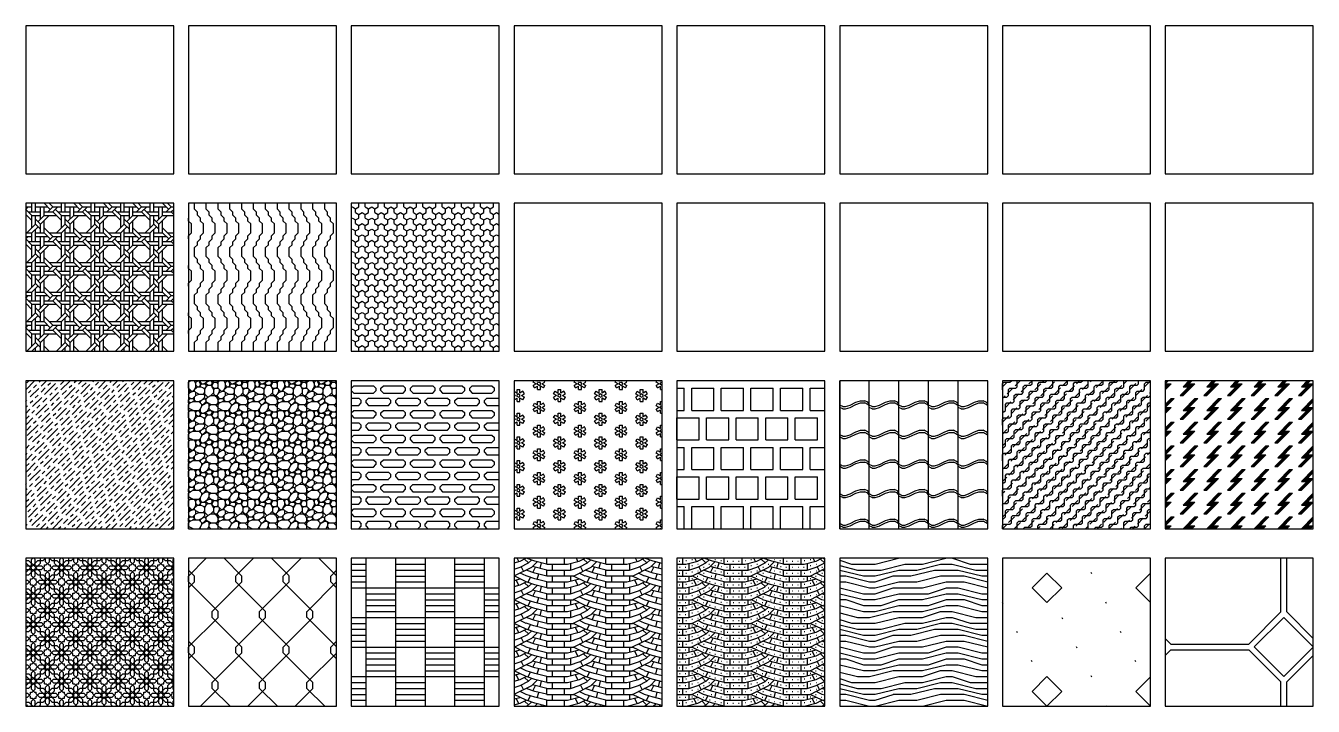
# Model space of a CAD drawing. Extents: x 0 to 176, y 0 to 59.
# Drawn here: x 132 to 175.5, y 24 to 47 of the extents above; entities that cross this region are included whole.
import ezdxf

# ---------------------------------------------------------------- set-up
doc = ezdxf.new("R2010")
doc.units = 0
doc.header["$MEASUREMENT"] = 0
doc.layers.get('0').update_dxf_attribs({"linetype": 'CONTINUOUS'})

msp = doc.modelspace()

# ---------------------------------------------------------------- hatches: boundary and pattern name
h = msp.add_hatch()
h.set_pattern_fill('WICKER', color=256, style=0, pattern_type=2)
h.set_pattern_definition([(0, (104.3284, 36), (0, 1), [0.29289, -0.17157, 0.41421, -0.12132]), (0, (104.3284, 35.8787), (0, 1), [0.41421, -0.17157, 0.29289, -0.12132]), (0, (104.6213, 36.5858), (0, 1), [0.41421, -0.17157, 0.29289, -0.12132]), (0, (104.6213, 36.7071), (0, 1), [0.29289, -0.17157, 0.41421, -0.12132]), (90, (104.5, 36), (-1, 6e-17), [0.29289, -0.17157, 0.41421, -0.12132]), (90, (104.6213, 36), (-1, 6e-17), [0.41421, -0.17157, 0.29289, -0.12132]), (90, (105.2071, 36.1716), (-1, 6e-17), [0.41421, -0.12132, 0.29289, -0.17157]), (90, (105.3284, 36.2929), (-1, 6e-17), [0.29289, -0.12132, 0.41421, -0.17157]), (135, (104.8284, 35.7929), (-1, -1), [0.29289, -0.17157, 0.24264, -0.17157, 0.41421, -0.12132]), (135, (104.9142, 35.8787), (-1, -1), [0.41421, -0.17157, 0.24264, -0.17157, 0.29289, -0.12132]), (135, (105.5, 36.1213), (-1, -1), [0.24264, -0.17157, 0.41421, -0.12132, 0.29289, -0.17157]), (135, (105.5, 36.2929), (-1, -1), [0.24264, -0.17157, 0.29289, -0.12132, 0.41421, -0.17157]), (45, (104.9142, 35.7071), (-1, 1), [0.24264, -0.17157, 0.29289, -0.12132, 0.41421, -0.17157]), (45, (104.7426, 35.7071), (-1, 1), [0.24264, -0.17157, 0.41421, -0.12132, 0.29289, -0.17157]), (45, (104.2071, 36), (-1, 1), [0.29289, -0.12132, 0.41421, -0.17157, 0.24264, -0.17157]), (45, (104.0355, 36), (-1, 1), [0.41421, -0.12132, 0.29289, -0.17157, 0.24264, -0.17157])])
h.paths.add_polyline_path([(137, 41), (132, 41), (132, 36), (137, 36)])
h = msp.add_hatch()
h.set_pattern_fill('WOOD5', color=256, scale=0.1, style=0, pattern_type=2)
h.set_pattern_definition([(90, (104.5, 36), (-0.4, 2e-17), [0.3, -1.3]), (90, (104.6, 36.4), (-0.4, 2e-17), [0.1, -1.5]), (90, (104.7, 36.6), (-0.4, 2e-17), [0.1, -1.5]), (90, (104.8, 36.8), (-0.4, 2e-17), [0.3, -1.3]), (90, (104.7, 37.2), (-0.4, 2e-17), [0.1, -1.5]), (90, (104.6, 37.4), (-0.4, 2e-17), [0.1, -1.5]), (45, (104.5, 36.3), (-0.4, 2e-17), [0.141421, -2.12132]), (45, (104.6, 36.5), (-0.4, 2e-17), [0.141421, -2.12132]), (45, (104.7, 36.7), (-0.4, 2e-17), [0.141421, -2.12132]), (135, (104.8, 37.1), (-0.4, 2e-17), [0.141421, -2.12132]), (135, (104.7, 37.3), (-0.4, 2e-17), [0.141421, -2.12132]), (135, (104.6, 37.5), (-0.4, 2e-17), [0.141421, -2.12132])])
h.paths.add_polyline_path([(142.5, 41), (137.5, 41), (137.5, 36), (142.5, 36)])
h = msp.add_hatch()
h.set_pattern_fill('Y-INV', color=256, style=0, pattern_type=2)
h.set_pattern_definition([(330, (104.7165, 36), (0.3247598, 0.1875004), [0.125, -0.25]), (330, (104.5, 36), (0.3247598, 0.1875004), [0.125, -0.25]), (90, (104.60825, 36.1875), (-0.32476, 0.1875), [0.125, -0.25]), (90, (104.5, 36), (-0.32476, 0.1875), [0.125, -0.25]), (30, (104.5, 36.125), (-2e-07, 0.3750004), [0.125, -0.25]), (30, (104.60825, 36.3125), (-2e-07, 0.3750004), [0.125, -0.25])])
h.paths.add_polyline_path([(148, 41), (143, 41), (143, 36), (148, 36)])
h = msp.add_hatch()
h.set_pattern_fill('RAIN', color=256, style=0, pattern_type=2)
h.set_pattern_definition([(45, (104.6, 36.1), (0.2949748, 0.6949747), [0.4, -0.12, 0.44, -0.14, 0.52, -0.16]), (45, (104.8, 36.1), (-0.0585786, 0.3414213), [0.2, -0.13, 0.12, -0.12, 0.14, -0.14])])
h.paths.add_polyline_path([(137, 35), (132, 35), (132, 30), (137, 30)])
h = msp.add_hatch()
h.set_pattern_fill('RIPRAP', color=256, style=0, pattern_type=2)
h.set_pattern_definition([(0, (104.55, 36), (1, 1), [0.3, -0.35, 0.05, -0.3]), (0, (104.95, 36.2), (1, 1), [0.05, -0.25, 0.2, -0.5]), (0, (105.1, 36.25), (1, 1), [0.05, -0.95]), (0, (104.65, 36.3), (1, 1), [0.2, -0.8]), (0, (104.55, 36.4), (1, 1), [0.1, -0.9]), (0, (105.25, 36.5), (1, 1), [0.1, -0.05, 0.05, -0.8]), (0, (104.85, 36.55), (1, 1), [0.15, -0.85]), (0, (104.6, 36.65), (1, 1), [0.1, -0.9]), (0, (105, 36.75), (1, 1), [0.05, -0.3, 0.15, -0.5]), (0, (104.8, 36.8), (1, 1), [0.1, -0.9]), (0, (105.15, 36.85), (1, 1), [0.1, -0.9]), (0, (104.95, 36.9), (1, 1), [0.1, -0.9]), (0, (105.35, 36.95), (1, 1), [0.1, -0.9]), (90, (104.5, 36), (-1, 1), [0.2, -0.05, 0.1, -0.4, 0.2, -0.05]), (90, (104.55, 36.65), (-1, 1), [0.05, -0.95]), (90, (104.7, 36.35), (-1, 1), [0.1, -0.2, 0.05, -0.65]), (90, (104.75, 36.5), (-1, 1), [0.1, -0.2, 0.15, -0.55]), (90, (104.9, 36.25), (-1, 1), [0.05, -0.5, 0.1, -0.05, 0.1, -0.2]), (90, (104.95, 36.15), (-1, 1), [0.05, -0.95]), (90, (105.05, 36.45), (-1, 1), [0.05, -0.05, 0.15, -0.75]), (90, (105.1, 36.3), (-1, 1), [0.1, -0.4, 0.05, -0.05, 0.05, -0.35]), (90, (105.2, 36.05), (-1, 1), [0.15, -0.85]), (90, (105.3, 36.8), (-1, 1), [0.05, -0.05, 0.05, -0.85]), (90, (105.35, 36.55), (-1, 1), [0.15, -0.85]), (90, (105.475, 36.475), (-1, 1), [0.05, -0.95]), (45, (104.85, 36), (1e-16, 1), [0.07071, -1.343504]), (45, (104.75, 36.95), (1e-16, 1), [0.07071, -0.21213, 0.21213, -0.919244]), (45, (104.85, 36.8), (1e-16, 1), [0.14142, -0.353553, 0.07071, -0.84853]), (45, (105.05, 36.75), (1e-16, 1), [0.14142, -0.494975, 0.07071, -0.707109]), (45, (104.65, 36.3), (1e-16, 1), [0.07071, -1.343504]), (45, (104.9, 36.3), (1e-16, 1), [0.212132, -1.202082]), (45, (105.1, 36.4), (1e-16, 1), [0.07071, -0.424264, 0.07071, -0.84853]), (45, (105.25, 36.5), (1e-16, 1), [0.14142, -1.272794]), (45, (105.45, 36.5), (1e-16, 1), [0.14142, -1.272794]), (45, (105.45, 36.2), (1e-16, 1), [0.07071, -1.343504]), (45, (105.35, 36.7), (1e-16, 1), [0.07071, -1.343504]), (45, (105.25, 36.85), (1e-16, 1), [0.07071, -1.343504]), (45, (105.45, 36.95), (1e-16, 1), [0.07071, -1.343504]), (45, (104.5, 36.95), (1e-16, 1), [0.07071, -1.343504]), (45, (105, 36.55), (1e-16, 1), [0.07071, -1.343504]), (45, (105.1, 36.95), (1e-16, 1), [0.07071, -0.494975, 0.07071, -0.777819]), (45, (104.65, 36.4), (1e-16, 1), [0.14142, -1.272794]), (45, (104.65, 36.65), (1e-16, 1), [0.21213, -1.202084]), (135, (104.55, 36.4), (-1, 1e-16), [0.10607, -1.308144]), (135, (105.1, 36.35), (-1, 1e-16), [0.07071, -1.343504]), (135, (105.4, 36.5), (-1, 1e-16), [0.07071, -1.343504]), (135, (105.05, 36.7), (-1, 1e-16), [0.07071, -1.343504]), (135, (105.1, 36.85), (-1, 1e-16), [0.07071, -1.343504]), (135, (104.95, 36.9), (-1, 1e-16), [0.07071, -1.343504]), (135, (105.15, 36.85), (-1, 1e-16), [0.07071, -1.343504]), (135, (104.55, 36.25), (-1, 1e-16), [0.07071, -1.343504]), (135, (104.75, 36.6), (-1, 1e-16), [0.07071, -1.343504]), (135, (104.75, 36.3), (-1, 1e-16), [0.14142, -1.272794]), (135, (104.95, 36.2), (-1, 1e-16), [0.14142, -1.272794]), (135, (105.35, 36.75), (-1, 1e-16), [0.14142, -1.272794]), (135, (105.05, 36.5), (-1, 1e-16), [0.07071, -1.343504]), (135, (105.2, 36.2), (-1, 1e-16), [0.14142, -0.848528, 0.07071, -0.353556]), (135, (104.6, 36.65), (-1, 1e-16), [0.14142, -0.282843, 0.14142, -0.848531]), (135, (104.5, 36.1), (-1, 1e-16), [0.1414, -0.3536, 0.1414, -0.3536, 0.0707, -0.3535136]), (26.565, (104.85, 36.3), (1, 5e-11), [0.2236, -0.1118, 0.1118, -1.788868]), (26.565, (105, 36.9), (1, 5e-11), [0.2236, -2.012468]), (26.565, (105, 36.2), (1, 5e-11), [0.1118, -2.124268]), (26.565, (104.55, 36.25), (1, 5e-11), [0.1118, -2.124268]), (26.565, (104.75, 36.5), (1, 5e-11), [0.1118, -2.124268]), (26.565, (104.55, 36.6), (1, 5e-11), [0.1118, -2.124268]), (63.435, (104.7, 36.7), (5e-11, 1), [0.1118, -2.124268]), (63.435, (105.05, 36.7), (5e-11, 1), [0.1118, -2.124268]), (63.435, (105.15, 36), (5e-11, 1), [0.1118, -2.124268]), (63.435, (104.5, 36.55), (5e-11, 1), [0.1118, -2.124268]), (63.435, (104.9, 36.05), (5e-11, 1), [0.1118, -0.7826, 0.1118, -1.229868]), (116.565, (104.75, 36.9), (-5e-11, 1), [0.1118, -2.124268]), (116.565, (105.35, 36.7), (-5e-11, 1), [0.1118, -2.124268]), (116.565, (104.9, 36.9), (-5e-11, 1), [0.1118, -2.124268]), (116.565, (104.5, 36.35), (-5e-11, 1), [0.1118, -2.124268]), (153.435, (105.25, 36.2), (-1, 5e-11), [0.1118, -2.124268]), (153.435, (105.45, 36.45), (-1, 5e-11), [0.1118, -2.124268]), (153.435, (104.85, 36.55), (-1, 5e-11), [0.1118, -2.124268]), (153.435, (105, 36.75), (-1, 5e-11), [0.1118, -2.124268]), (153.435, (105.35, 36.95), (-1, 5e-11), [0.1118, -2.124268]), (153.435, (104.65, 36), (-1, 5e-11), [0.1677, -2.068368])])
h.paths.add_polyline_path([(142.5, 35), (137.5, 35), (137.5, 30), (142.5, 30)])
h = msp.add_hatch()
h.set_pattern_fill('SLOTPERF', color=256, style=0, pattern_type=2)
h.set_pattern_definition([(0, (105.08333, 36.25), (0.5, 0.4166667), [0.666667, -0.333333]), (0, (105.08333, 36.5), (0.5, 0.4166667), [0.666667, -0.333333]), (90, (104.83333, 36.33333), (-0.5, 0.4166667), [0.083333, -0.75]), (90, (105, 36.33333), (-0.5, 0.4166667), [0.083333, -0.75]), (45, (104.5, 36), (0.5, 0.41666667), [0.11785, -0.2357, 0.11785, -6.599668]), (315, (105, 36.333333), (0.5, -0.41666667), [0.11785, -0.2357, 0.11785, -6.599668])])
h.paths.add_polyline_path([(148, 35), (143, 35), (143, 30), (148, 30)])
h = msp.add_hatch()
h.set_pattern_fill('SNOW', color=256, style=0, pattern_type=2)
h.set_pattern_definition([(0, (104.95, 36.3), (0.6928203, 0.4), [0.1, -0.5928203]), (60, (104.8018, 36.5567), (-1e-11, 0.8), [0.1, -0.5928203]), (120, (104.8518, 36.3567), (-0.6928203, 0.4), [0.1, -0.5928203]), (90, (104.95, 36.3), (-0.69282, 0.4), [0.1134, -0.0576, 0.058, -0.0576, 0.1134, -0.4]), (90, (105.05, 36.3), (-0.69282, 0.4), [0.1134, -0.0576, 0.058, -0.0576, 0.1134, -0.4]), (30, (105.1, 36.5), (1e-11, 0.8), [0.1134, -0.4, 0.1134, -0.0576, 0.058, -0.0576]), (150, (104.9, 36.5), (-0.69282, -0.4), [0.1134, -0.4, 0.1134, -0.0576, 0.058, -0.0576]), (210, (104.9, 36.5), (-1e-11, -0.8), [0.1134, -0.4, 0.1134, -0.0576, 0.058, -0.0576]), (330, (105.1, 36.5), (0.69282, 0.4), [0.1134, -0.4, 0.1134, -0.0576, 0.058, -0.0576])])
h.paths.add_polyline_path([(153.5, 35), (148.5, 35), (148.5, 30), (153.5, 30)])
h = msp.add_hatch()
h.set_pattern_fill('SQRPERF', color=256, style=0, pattern_type=2)
h.set_pattern_definition([(0, (104.5, 36), (0.5, 1), [0.75, -0.25]), (0, (104.5, 36.75), (0.5, 1), [0.75, -0.25]), (90, (104.5, 36), (-0.5, 1), [0.75, -1.25]), (90, (105.25, 36), (-0.5, 1), [0.75, -1.25])])
h.paths.add_polyline_path([(159, 35), (154, 35), (154, 30), (159, 30)])
h = msp.add_hatch()
h.set_pattern_fill('S-TILE', color=256, style=0, pattern_type=2)
h.set_pattern_definition([(0, (104.6, 36.05), (1, 1), [0.1, -0.9]), (0, (104.6, 36.125), (1, 1), [0.1, -0.9]), (0, (105.2, 36.25), (1, 1), [0.15, -0.85]), (0, (105.2, 36.325), (1, 1), [0.15, -0.85]), (90, (104.5, 36), (-1, 1), [1]), (135, (104.5, 36.15), (-1, 1e-16), [0.07071, -1.343504]), (135, (104.5, 36.225), (-1, 1e-16), [0.07071, -1.343504]), (18.43495, (104.7, 36.05), (1, -2e-11), [0.1581, -3.004178]), (18.43495, (104.7, 36.125), (1, -2e-11), [0.1581, -3.004178]), (18.43495, (105.05, 36.2), (1, -2e-11), [0.1581, -3.004178]), (18.43495, (105.05, 36.275), (1, -2e-11), [0.1581, -3.004178]), (26.56505, (104.85, 36.1), (1, 5e-11), [0.2236, -2.012468]), (26.56505, (104.85, 36.175), (1, 5e-11), [0.2236, -2.012468]), (153.43495, (104.6, 36.125), (-1, 5e-11), [0.1118, -2.124268]), (153.43495, (104.6, 36.05), (-1, 5e-11), [0.1118, -2.124268]), (153.43495, (105.45, 36.2), (-1, 5e-11), [0.1118, -2.124268]), (153.43495, (105.45, 36.275), (-1, 5e-11), [0.1118, -2.124268])])
h.paths.add_polyline_path([(164.5, 35), (159.5, 35), (159.5, 30), (164.5, 30)])
h = msp.add_hatch()
h.set_pattern_fill('THERMAL', color=256, style=0, pattern_type=2)
h.set_pattern_definition([(0, (104.55, 36.05), (-0.7, 0.1), [0.2, -1]), (90, (104.8, 36.1), (-0.1, -0.5), [0.2, -1]), (45, (104.5, 36), (0.05, 0.25), [0.0707107, -0.3535534]), (45, (104.6, 36), (-0.2, 0.2), [0.28, -0.1])])
h.paths.add_polyline_path([(170, 35), (165, 35), (165, 30), (170, 30)])
h = msp.add_hatch()
h.set_pattern_fill('T-STORM', color=256, style=0, pattern_type=2)
h.set_pattern_definition([(0, (104.6, 36.1), (0, 0.8), [0.1, -0.7]), (0, (105.1, 36.8), (0, 0.8), [0.1, -0.7]), (0, (104.7, 36.4), (0, 0.8), [0.2, -0.6]), (0, (104.9, 36.5), (0, 0.8), [0.2, -0.6]), (45, (104.6, 36.1), (6e-17, 0.8), [0.56568, -0.565691]), (45, (104.62, 36.1), (6e-17, 0.8), [0.56568, -0.565691]), (45, (104.64, 36.1), (6e-17, 0.8), [0.56568, -0.565691]), (45, (104.66, 36.1), (6e-17, 0.8), [0.56568, -0.565691]), (45, (104.68, 36.1), (6e-17, 0.8), [0.56568, -0.565691]), (45, (104.7, 36.1), (6e-17, 0.8), [0.56568, -0.565691]), (45, (104.7, 36.4), (6e-17, 0.8), [0.56568, -0.565691]), (45, (104.72, 36.4), (6e-17, 0.8), [0.56568, -0.565691]), (45, (104.74, 36.4), (6e-17, 0.8), [0.56568, -0.565691]), (45, (104.76, 36.4), (6e-17, 0.8), [0.56568, -0.565691]), (45, (104.78, 36.4), (6e-17, 0.8), [0.56568, -0.565691]), (45, (104.8, 36.4), (6e-17, 0.8), [0.56568, -0.565691]), (45, (104.82, 36.4), (6e-17, 0.8), [0.14142, -0.989951]), (45, (104.84, 36.4), (6e-17, 0.8), [0.14142, -0.989951]), (45, (104.86, 36.4), (6e-17, 0.8), [0.14142, -0.989951]), (45, (104.88, 36.4), (6e-17, 0.8), [0.14142, -0.989951])])
h.paths.add_polyline_path([(175.5, 35), (170.5, 35), (170.5, 30), (175.5, 30)])
h = msp.add_hatch()
h.set_pattern_fill('ARABTILE', color=256, scale=2, style=0, pattern_type=2)
h.set_pattern_definition([(0, (104.6509, 36.0991), (0.478554, 0.478554), [0.176776, -0.301776, 0.176776, -0.301776]), (0, (104.87944, 36.23928), (0.478554, 0.478554), [0.058058, -0.082106, 0.058058, -0.758884]), (0, (104.5259, 36.2759), (0.478554, 0.478554), [0.25, -0.40533, 0.25, -0.051776]), (0, (104.5259, 36.4009), (0.478554, 0.478554), [0.25, -0.40533, 0.25, -0.051776]), (0, (104.87944, 36.4375), (0.478554, 0.478554), [0.058058, -0.082106, 0.058058, -0.758884]), (0, (104.6509, 36.57767), (0.478554, 0.478554), [0.176776, -0.301776, 0.176776, -0.301776]), (90, (104.73928, 36.01072), (-0.478554, 0.478554), [0.176776, -0.301776, 0.176776, -0.301776]), (90, (104.87944, 36.23928), (-0.478554, 0.478554), [0.058058, -0.082106, 0.058058, -0.758884]), (90, (104.91605, 35.88572), (-0.478554, 0.478554), [0.25, -0.40533, 0.25, -0.051776]), (90, (105.04105, 35.88572), (-0.478554, 0.478554), [0.25, -0.40533, 0.25, -0.051776]), (90, (105.07767, 36.23928), (-0.478554, 0.478554), [0.058058, -0.082106, 0.058058, -0.758884]), (90, (105.21783, 36.01072), (-0.478554, 0.478554), [0.176776, -0.301776, 0.176776, -0.301776]), (315, (104.5991, 35.9009), (0.478553, 0.478553), [0.146446, -0.301776, 0.146446, -0.082106]), (315, (104.7393, 36.0107), (0.478553, 0.478553), [0.25, -0.051776, 0.25, -0.125088]), (315, (104.82767, 36.0991), (0.478553, 0.478553), [0.25, -0.051776, 0.25, -0.125088]), (315, (104.93753, 36.2393), (0.478553, 0.478553), [0.146446, -0.301776, 0.146446, -0.082106]), (45, (105.41605, 35.95895), (-0.478553, 0.478553), [0.146446, -0.301776, 0.146446, -0.082106]), (45, (105.3062, 36.0991), (-0.478553, 0.478553), [0.25, -0.051776, 0.25, -0.125088]), (45, (105.2178, 36.1875), (-0.478553, 0.478553), [0.25, -0.051776, 0.25, -0.125088]), (45, (105.07767, 36.29733), (-0.478553, 0.478553), [0.146446, -0.301776, 0.146446, -0.082106])])
h.paths.add_polyline_path([(137, 29), (132, 29), (132, 24), (137, 24)])
h = msp.add_hatch()
h.set_pattern_fill('CHAINLNK', color=256, scale=2, style=0, pattern_type=2)
h.set_pattern_definition([(90, (104.7, 36.6), (-0.8, 1.2), [0.2, -2.2]), (90, (104.9, 36.6), (-0.8, 1.2), [0.2, -2.2]), (45, (104.7, 36.8), (-4, -3.6), [1.414214, -5.37401]), (135, (104.9, 36.8), (-4, 3.6), [1.414214, -5.37401])])
h.paths.add_polyline_path([(142.5, 29), (137.5, 29), (137.5, 24), (142.5, 24)])
h = msp.add_hatch()
h.set_pattern_fill('CHECK1', color=256, scale=2, style=0, pattern_type=2)
h.set_pattern_definition([(0, (105.5, 37), (1, 1), [1, -1]), (0, (104.5, 36.2), (1, 1), [1, -1]), (0, (104.5, 36.4), (1, 1), [1, -1]), (0, (104.5, 36.6), (1, 1), [1, -1]), (0, (104.5, 36.8), (1, 1), [1, -1]), (0, (104.5, 37), (1, 1), [1, -1]), (90, (105.5, 37), (-1, 1), [1, 0])])
h.paths.add_polyline_path([(148, 29), (143, 29), (143, 24), (148, 24)])
h = msp.add_hatch()
h.set_pattern_fill('CRSSBD_L', color=256, scale=2, style=0, pattern_type=2)
h.set_pattern_definition([(0, (105.6, 36), (2, 0.8), [0.7, -1.3]), (0, (105.6, 36.2), (2, 0.8), [0.7, -1.3]), (0, (105.6, 36.4), (2, 0.8), [0.9, -1.1]), (0, (105.6, 36.6), (2, 0.8), [0.8, -1.2]), (90, (105.6, 36), (-2, 0.8), [0.2, -0.2]), (90, (106.2, 36), (-2, 0.8), [0.2, -0.2]), (90, (105.8, 36.2), (-2, 0.8), [0.2, -0.2]), (270, (106.4, 36.4), (2, -0.8), [0.175, -0.2, 0.225, -0.2]), (45, (105.1, 36.7), (-2, -1.6), [0.2546, -5.402254]), (45, (104.98, 36.84), (-2, -1.6), [0.1414, -5.515454]), (135, (104.98, 36.84), (-2, 1.6), [0.1886, -5.468254]), (26.56505, (104.5, 36.4), (6, 3.2), [0.6708, -8.273472]), (26.56505, (104.7, 36.1), (6, 3.2), [0.2236, -8.720672]), (26.56505, (104.7, 36.7), (6, 3.2), [0.313, -8.631272]), (153.43495, (104.9, 36.2), (6, -3.2), [0.4472, -8.497072]), (153.43495, (104.9, 36.4), (6, -3.2), [0.2236, -8.720672]), (14.03624, (106.3, 36), (5.99999986, 1.59999996), [0.412, -3.71, 0.412, -11.958423]), (165.96376, (105.6, 36), (5.99999986, -1.59999996), [0.412, -3.71, 0.412, -11.958423]), (165.96376, (105.6, 36.4), (5.99999986, -1.59999996), [0.412, -3.71, 0.496, -11.874423]), (161.56505, (105.2, 36.1), (2, -0.8), [0.3162, -12.33291]), (161.56505, (105.2, 36.5), (2, -0.8), [0.3162, -12.33291]), (161.56505, (105.2, 36.3), (2, -0.8), [0.3162, -12.33291]), (18.43495, (106.4, 36.6), (2, 0.8), [0.3162, -12.33291]), (75.96376, (105.28, 36.28), (-2, -7.2), [0.194, -0.194, 0.194, -7.664211]), (63.43495, (104.96, 36.18), (-2, -3.2), [0.1916, -0.1916, 0.193, -3.895936]), (116.56505, (104.82, 36.56), (-2, 3.2), [0.1788, -0.1888, 0.1888, -3.915736])])
h.paths.add_polyline_path([(153.5, 29), (148.5, 29), (148.5, 24), (153.5, 24)])
h = msp.add_hatch()
h.set_pattern_fill('CRSSBD_S', color=256, scale=2, style=0, pattern_type=2)
h.set_pattern_definition([(0, (105.6, 36), (2, 0.8), [0.7, -1.3]), (0, (105.6, 36.2), (2, 0.8), [0.7, -1.3]), (0, (105.6, 36.4), (2, 0.8), [0.9, -1.1]), (0, (105.6, 36.6), (2, 0.8), [0.8, -1.2]), (90, (105.6, 36), (-2, 0.8), [0.2, -0.2]), (90, (106.2, 36), (-2, 0.8), [0.2, -0.2]), (90, (105.8, 36.2), (-2, 0.8), [0.2, -0.2]), (270, (106.4, 36.4), (2, -0.8), [0.175, -0.2, 0.225, -0.2]), (45, (105.1, 36.7), (-2, -1.6), [0.2546, -5.402254]), (45, (104.98, 36.84), (-2, -1.6), [0.1414, -5.515454]), (135, (104.98, 36.84), (-2, 1.6), [0.1886, -5.468254]), (26.56505, (104.5, 36.4), (6, 3.2), [0.6708, -8.273472]), (26.56505, (104.7, 36.1), (6, 3.2), [0.2236, -8.720672]), (26.56505, (104.7, 36.7), (6, 3.2), [0.313, -8.631272]), (153.43495, (104.9, 36.2), (6, -3.2), [0.4472, -8.497072]), (153.43495, (104.9, 36.4), (6, -3.2), [0.2236, -8.720672]), (14.03624, (106.3, 36), (5.99999986, 1.59999996), [0.412, -3.71, 0.412, -11.958423]), (165.96376, (105.6, 36), (5.99999986, -1.59999996), [0.412, -3.71, 0.412, -11.958423]), (165.96376, (105.6, 36.4), (5.99999986, -1.59999996), [0.412, -3.71, 0.496, -11.874423]), (161.56505, (105.2, 36.1), (2, -0.8), [0.3162, -12.33291]), (161.56505, (105.2, 36.5), (2, -0.8), [0.3162, -12.33291]), (161.56505, (105.2, 36.3), (2, -0.8), [0.3162, -12.33291]), (18.43495, (106.4, 36.6), (2, 0.8), [0.3162, -12.33291]), (75.96376, (105.28, 36.28), (-2, -7.2), [0.194, -0.194, 0.194, -7.664211]), (63.43495, (104.96, 36.18), (-2, -3.2), [0.1916, -0.1916, 0.193, -3.895936]), (116.56505, (104.82, 36.56), (-2, 3.2), [0.1788, -0.1888, 0.1888, -3.915736]), (0, (105.7, 36.1), (2, 0.8), [0.02, -0.17, 0.02, -0.17, 0.02, -1.6]), (0, (105.9, 36.3), (2, 0.8), [0.02, -0.17, 0.02, -0.17, 0.02, -1.6]), (0, (105.7, 36.5), (2, 0.8), [0.02, -0.17, 0.02, -0.17, 0.02, -1.6]), (0, (105.9, 36.7), (2, 0.8), [0.02, -0.17, 0.02, -0.17, 0.02, -1.6]), (0, (105.48, 36.12), (2, 0.8), [0.02, -0.8, 0.02, -1.16]), (0, (104.88, 36.3), (2, 0.8), [0.02, -0.78, 0.02, -1.18]), (0, (105.28, 36.96), (2, 0.8), [0.02, -1.2, 0.02, -0.76]), (0, (104.9, 36.5), (2, 0.8), [0.02, -1.38, 0.02, -0.58]), (0, (105.16, 36.4), (2, 0.8), [0.02, -1.5, 0.02, -0.46]), (0, (105.48, 36.54), (2, 0.8), [0.02, -1, 0.02, -0.96]), (0, (105.28, 36.58), (2, 0.8), [0.02, -1.4, 0.02, -0.56]), (0, (105.68, 36.7), (2, 0.8), [0.02, -1.2, 0.02, -0.76]), (0, (104.7, 36.8), (2, 0.8), [0.02, -0.36, 0.02, -1.6]), (0, (105.28, 36.76), (2, 0.8), [0.02, -1.2, 0.02, -0.76]), (0, (105.48, 36.32), (2, 0.8), [0.02, -1, 0.02, -0.96]), (0, (105.1, 37.02), (2, 0.8), [0.02, -1.58, 0.02, -0.38]), (0, (105.5, 36.72), (2, 0.8), [0.02, -1.98])])
h.paths.add_polyline_path([(159, 29), (154, 29), (154, 24), (159, 24)])
h = msp.add_hatch()
h.set_pattern_fill('HARDWOOD', color=256, scale=2, style=0, pattern_type=2)
h.set_pattern_definition([(0, (105.3, 36), (4, 2), [1, -0.8, 0.4, -1, 0.2, -0.6]), (0, (105.5, 36.2), (4, 2), [0.6, -1, 0.6, -0.8, 0.2, -0.8]), (0, (105.3, 36.4), (4, 2), [0.6, -1, 0.8, -0.6, 0.4, -0.6]), (0, (105.5, 36.6), (4, 2), [0.6, -0.6, 0.8, -0.6, 0.8, -0.6]), (0, (105.7, 36.8), (4, 2), [0.6, -0.6, 0.4, -0.6, 0.8, -1]), (0, (105.5, 37), (4, 2), [0.8, -0.8, 0.2, -0.8, 0.4, -1]), (0, (105.3, 37.2), (4, 2), [1, -0.6, 0.4, -1, 0.4, -0.6]), (0, (105.5, 37.4), (4, 2), [1, -0.6, 0.4, -0.8, 0.6, -0.6]), (0, (105.5, 37.6), (4, 2), [0.8, -0.8, 0.6, -0.6, 0.4, -0.8]), (0, (105.5, 37.8), (4, 2), [1, -0.6, 0.4, -0.8, 0.4, -0.8]), (14.0362, (104.7, 36), (-4, 5e-11), [0.82462, -7.42159]), (14.0362, (106.1, 36.2), (-4, 5e-11), [0.82462, -7.42159]), (14.0362, (105.9, 36.4), (-4, 5e-11), [0.82462, -7.42159]), (14.0362, (106.1, 36.6), (-4, 5e-11), [0.82462, -7.42159]), (14.0362, (104.9, 36.6), (-4, 5e-11), [0.82462, -7.42159]), (14.0362, (104.5, 37), (-4, 5e-11), [0.82462, -7.42159]), (14.0362, (104.7, 36.4), (-4, 5e-11), [0.82462, -0.82462, 0.82462, -5.77235]), (14.0362, (104.7, 36.8), (-4, 5e-11), [0.82462, -0.82462, 0.82462, -5.77235]), (14.0362, (104.7, 37.2), (-4, 5e-11), [0.82462, -0.82462, 0.82462, -5.77235]), (14.0362, (104.7, 37.6), (-4, 5e-11), [0.82462, -0.82462, 0.82462, -5.77235]), (345.9638, (107.7, 36.2), (4, 5e-11), [0.82462, -7.42159]), (345.9638, (107.7, 36.4), (4, 5e-11), [0.82462, -7.42159]), (345.9638, (107.5, 36.6), (4, 5e-11), [0.82462, -7.42159]), (345.9638, (107.3, 36.8), (4, 5e-11), [0.82462, -7.42159]), (345.9638, (107.3, 37.2), (4, 5e-11), [0.82462, -7.42159]), (345.9638, (107.5, 37.4), (4, 5e-11), [0.82462, -7.42159]), (345.9638, (107.5, 37.8), (4, 5e-11), [0.82462, -7.42159]), (345.9638, (107.5, 38), (4, 5e-11), [0.82462, -7.42159]), (341.565, (107.3, 37), (8, -2), [0.63246, -12.01665]), (341.565, (107.7, 37.6), (8, -2), [0.63246, -12.01665]), (18.435, (104.7, 36.2), (-8, -2), [0.63246, -12.01665]), (18.435, (104.9, 37.4), (-8, -2), [0.63246, -12.01665]), (18.435, (106.5, 37.4), (-8, -2), [0.63246, -12.01665]), (18.435, (106.5, 37.8), (-8, -2), [0.63246, -12.01665]), (18.435, (106.3, 37), (-8, -2), [0.63246, -1.89736, 0.63246, -9.48683])])
h.paths.add_polyline_path([(164.5, 29), (159.5, 29), (159.5, 24), (164.5, 24)])
h = msp.add_hatch()
h.set_pattern_fill('ICE', color=256, scale=5, style=0, pattern_type=2)
h.set_pattern_definition([(45, (106.5, 38.5), (3e-16, 3.5), [0.7071, -4.24265]), (135, (107.5, 38.5), (-3.5, 3e-16), [0.7071, -4.24265]), (225, (107.5, 38.5), (-6e-16, -3.5), [0.7071, -4.24265]), (315, (106.5, 38.5), (3.5, -8e-16), [0.7071, -4.24265]), (116.565, (106.5, 39.5), (-5e-11, -3.5), [0.05, -1.05, 0.05, -1.05, 0.05, -5.57624]), (296.565, (107.5, 37.5), (5e-11, 3.5), [0.05, -1.05, 0.05, -1.05, 0.05, -5.57624])])
h.paths.add_polyline_path([(170, 29), (165, 29), (165, 24), (170, 24)])
h = msp.add_hatch()
h.set_pattern_fill('OCTA-DOT', color=256, scale=5, style=0, pattern_type=2)
h.set_pattern_definition([(0, (105.683, 36.1), (5, 5), [2.634, -2.366]), (0, (105.683, 40.9), (5, 5), [2.634, -2.366]), (90, (104.6, 37.183), (-5, 5), [2.634, -2.366]), (90, (109.4, 37.183), (-5, 5), [2.634, -2.366]), (45, (108.317, 36.1), (6e-16, 5), [1.5315, -5.53957]), (45, (104.6, 39.817), (6e-16, 5), [1.5315, -5.53957]), (135, (109.4, 39.817), (-5, 6e-16), [1.5315, -5.53957]), (135, (105.683, 36.1), (-5, 6e-16), [1.5315, -5.53957]), (45, (108.5, 36), (6e-16, 5), [1.4142, -5.65685]), (45, (104.5, 40), (6e-16, 5), [1.4142, -5.65685]), (135, (104.5, 40), (-5, 6e-16), [1.4142, -5.65685]), (135, (105.5, 36), (-5, 6e-16), [1.4142, -5.65685])])
h.paths.add_polyline_path([(175.5, 29), (170.5, 29), (170.5, 24), (175.5, 24)])

# ---------------------------------------------------------------- linework, layer by layer
for points in [[(132, 42), (137, 42), (137, 47), (132, 47)], [(137.5, 42), (142.5, 42), (142.5, 47), (137.5, 47)], [(143, 42), (148, 42), (148, 47), (143, 47)], [(148.5, 42), (153.5, 42), (153.5, 47), (148.5, 47)], [(154, 42), (159, 42), (159, 47), (154, 47)], [(159.5, 42), (164.5, 42), (164.5, 47), (159.5, 47)], [(165, 42), (170, 42), (170, 47), (165, 47)], [(170.5, 42), (175.5, 42), (175.5, 47), (170.5, 47)], [(132, 36), (137, 36), (137, 41), (132, 41)], [(137.5, 36), (142.5, 36), (142.5, 41), (137.5, 41)], [(143, 36), (148, 36), (148, 41), (143, 41)], [(148.5, 36), (153.5, 36), (153.5, 41), (148.5, 41)], [(154, 36), (159, 36), (159, 41), (154, 41)], [(159.5, 36), (164.5, 36), (164.5, 41), (159.5, 41)], [(165, 36), (170, 36), (170, 41), (165, 41)], [(170.5, 36), (175.5, 36), (175.5, 41), (170.5, 41)], [(132, 30), (137, 30), (137, 35), (132, 35)], [(137.5, 30), (142.5, 30), (142.5, 35), (137.5, 35)], [(143, 30), (148, 30), (148, 35), (143, 35)], [(148.5, 30), (153.5, 30), (153.5, 35), (148.5, 35)], [(154, 30), (159, 30), (159, 35), (154, 35)], [(159.5, 30), (164.5, 30), (164.5, 35), (159.5, 35)], [(165, 30), (170, 30), (170, 35), (165, 35)], [(170.5, 30), (175.5, 30), (175.5, 35), (170.5, 35)], [(132, 24), (137, 24), (137, 29), (132, 29)], [(137.5, 24), (142.5, 24), (142.5, 29), (137.5, 29)], [(143, 24), (148, 24), (148, 29), (143, 29)], [(148.5, 24), (153.5, 24), (153.5, 29), (148.5, 29)], [(154, 24), (159, 24), (159, 29), (154, 29)], [(159.5, 24), (164.5, 24), (164.5, 29), (159.5, 29)], [(165, 24), (170, 24), (170, 29), (165, 29)], [(170.5, 24), (175.5, 24), (175.5, 29), (170.5, 29)]]:
    msp.add_lwpolyline(points, close=True)

doc.saveas('drawing.dxf')
